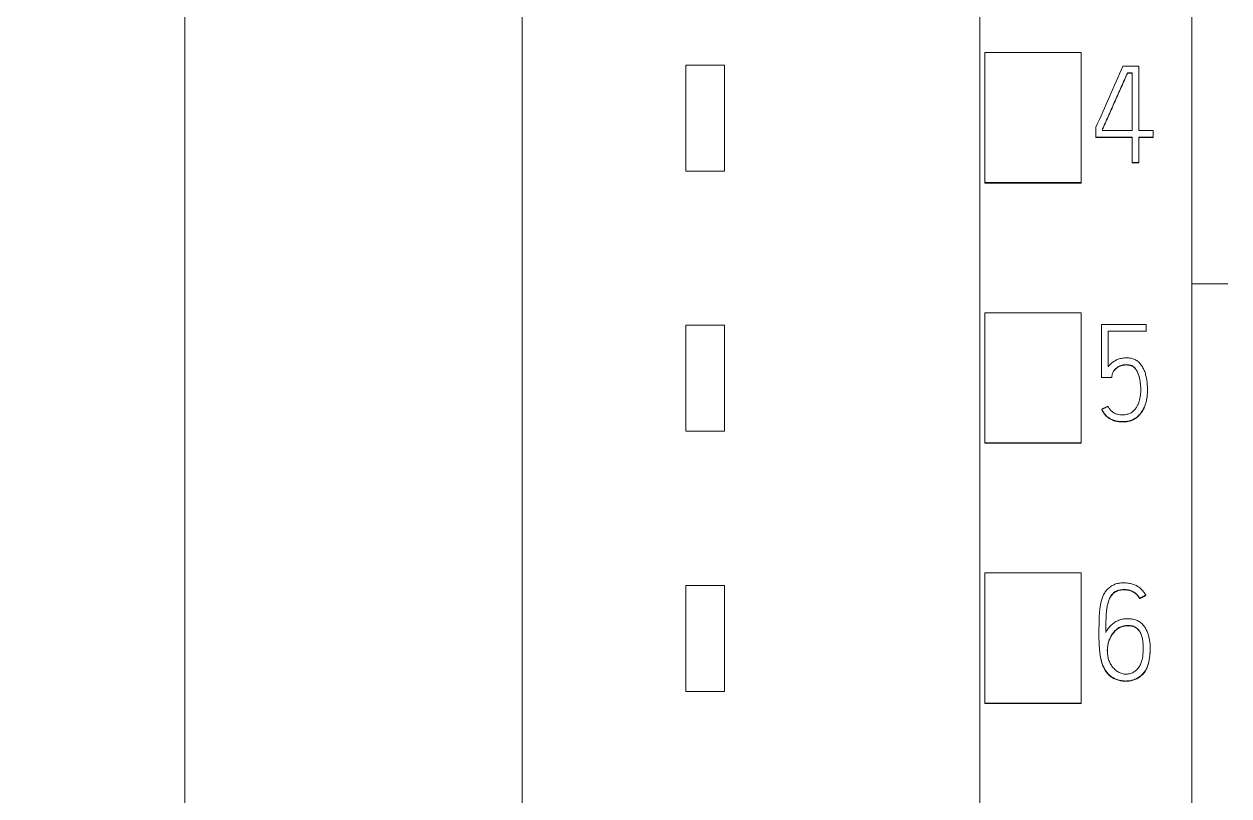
# Model space of a CAD drawing. Header units: millimetres. Extents: x 42151 to 59780, y 37376 to 44547.
# Drawn here: x 48041.19 to 48066.19, y 43211.28 to 43227.3 of the extents above; entities that cross this region are included whole.
import ezdxf

# ---------------------------------------------------------------- set-up
doc = ezdxf.new("R2010")
doc.units = ezdxf.units.MM
doc.set_wipeout_variables(frame=1)
doc.layers.add('000-PI-Oprema', color=30, linetype='Continuous', lineweight=5)
doc.layers.add('SI-ORMAR-Oprema', color=30, linetype='Continuous', lineweight=5)

# ---------------------------------------------------------------- blocks, each defined once
blk = doc.blocks.new('6ES7522-1BL01-0AB0')
at = {"layer": 'SI-ORMAR-Oprema', "linetype": 'Continuous'}
for p, q in [((-29.725, -3.719), (-29.725, -41.071)), ((-18.125, -7.528), (-18.125, -41.098)), ((-26.525, -7.846), (-26.525, -37.796)), ((-22.175, -37.796), (-22.175, -7.846)), ((-25.6, -23.159), (-25.6, -22.184)), ((-25.6, -22.184), (-24.9, -22.184)), ((-24.9, -22.184), (-24.9, -23.159)), ((-23.8, -22.184), (-23.1, -22.184)), ((-23.8, -23.159), (-23.8, -22.184)), ((-23.1, -22.184), (-23.1, -23.159)), ((-24.9, -23.159), (-25.6, -23.159)), ((-23.1, -23.159), (-23.8, -23.159)), ((-25.6, -23.684), (-24.9, -23.684)), ((-25.6, -24.659), (-25.6, -23.684)), ((-24.9, -23.684), (-24.9, -24.659)), ((-23.8, -23.684), (-23.1, -23.684)), ((-23.8, -24.659), (-23.8, -23.684)), ((-23.1, -23.684), (-23.1, -24.659)), ((-24.9, -24.659), (-25.6, -24.659)), ((-23.1, -24.659), (-23.8, -24.659)), ((-25.6, -26.159), (-25.6, -25.184)), ((-25.6, -25.184), (-24.9, -25.184)), ((-24.9, -25.184), (-24.9, -26.159)), ((-23.8, -26.159), (-23.8, -25.184)), ((-23.8, -25.184), (-23.1, -25.184)), ((-23.1, -25.184), (-23.1, -26.159)), ((-24.9, -26.159), (-25.6, -26.159)), ((-23.1, -26.159), (-23.8, -26.159)), ((-25.6, -27.659), (-25.6, -26.684)), ((-25.6, -26.684), (-24.9, -26.684)), ((-24.9, -26.684), (-24.9, -27.659)), ((-23.8, -27.659), (-23.8, -26.684)), ((-23.8, -26.684), (-23.1, -26.684)), ((-23.1, -26.684), (-23.1, -27.659)), ((-24.9, -27.659), (-25.6, -27.659)), ((-23.1, -27.659), (-23.8, -27.659)), ((-25.6, -29.159), (-25.6, -28.184)), ((-25.6, -28.184), (-24.9, -28.184)), ((-24.9, -28.184), (-24.9, -29.159)), ((-23.8, -28.184), (-23.1, -28.184)), ((-23.8, -29.159), (-23.8, -28.184)), ((-23.1, -28.184), (-23.1, -29.159)), ((-24.9, -29.159), (-25.6, -29.159)), ((-23.1, -29.159), (-23.8, -29.159)), ((-25.6, -29.684), (-24.9, -29.684)), ((-25.6, -30.659), (-25.6, -29.684)), ((-24.9, -29.684), (-24.9, -30.659)), ((-23.8, -29.684), (-23.1, -29.684)), ((-23.8, -30.659), (-23.8, -29.684)), ((-23.1, -29.684), (-23.1, -30.659)), ((-24.9, -30.659), (-25.6, -30.659)), ((-23.1, -30.659), (-23.8, -30.659)), ((-25.6, -32.159), (-25.6, -31.184)), ((-25.6, -31.184), (-24.9, -31.184)), ((-24.9, -31.184), (-24.9, -32.159)), ((-23.8, -32.159), (-23.8, -31.184)), ((-23.8, -31.184), (-23.1, -31.184)), ((-23.1, -31.184), (-23.1, -32.159)), ((-24.9, -32.159), (-25.6, -32.159)), ((-23.1, -32.159), (-23.8, -32.159)), ((-25.6, -33.659), (-25.6, -32.684)), ((-25.6, -32.684), (-24.9, -32.684)), ((-24.9, -32.684), (-24.9, -33.659)), ((-23.8, -33.659), (-23.8, -32.684)), ((-23.8, -32.684), (-23.1, -32.684)), ((-23.1, -32.684), (-23.1, -33.659)), ((-24.9, -33.659), (-25.6, -33.659)), ((-23.1, -33.659), (-23.8, -33.659)), ((-25.6, -35.159), (-25.6, -34.184)), ((-25.6, -34.184), (-24.9, -34.184)), ((-24.9, -34.184), (-24.9, -35.159)), ((-23.8, -35.159), (-23.8, -34.184)), ((-23.8, -34.184), (-23.1, -34.184)), ((-23.1, -34.184), (-23.1, -35.159)), ((-24.9, -35.159), (-25.6, -35.159)), ((-23.1, -35.159), (-23.8, -35.159)), ((-25.6, -36.659), (-25.6, -35.684)), ((-25.6, -35.684), (-24.9, -35.684)), ((-24.9, -35.684), (-24.9, -36.659)), ((-23.8, -36.659), (-23.8, -35.684)), ((-23.8, -35.684), (-23.1, -35.684)), ((-23.1, -35.684), (-23.1, -36.659)), ((-24.9, -36.659), (-25.6, -36.659)), ((-23.1, -36.659), (-23.8, -36.659)), ((-26.525, -37.796), (-22.175, -37.796))]:
    blk.add_line(p, q, dxfattribs=at)
for points, knots in [([(-23.825, -27.311), (-23.823, -27.311), (-23.821, -27.311), (-23.819, -27.311), (-23.855, -27.311), (-23.877, -27.311), (-23.969, -27.311), (-24.043, -27.311), (-24.107, -27.311), (-24.195, -27.311), (-24.265, -27.311), (-24.372, -27.311), (-24.399, -27.311), (-24.399, -27.311), (-24.376, -27.311), (-24.276, -27.311), (-24.189, -27.311), (-23.971, -27.311), (-23.892, -27.311), (-23.769, -27.311), (-23.738, -27.311), (-23.738, -27.311), (-23.78, -27.311), (-23.914, -27.311), (-23.97, -27.311), (-24.132, -27.311), (-24.212, -27.311), (-24.273, -27.311), (-24.261, -27.311), (-24.232, -27.311), (-24.12, -27.311), (-24.02, -27.311), (-23.87, -27.311), (-23.85, -27.311), (-23.825, -27.311)], [0, 0, 0, 0, 0.010991, 0.010991, 0.010991, 0.018587, 0.018587, 0.105127, 0.105127, 0.105127, 0.18587, 0.18587, 0.273503, 0.273503, 0.346938, 0.346938, 0.435628, 0.435628, 0.506463, 0.506463, 0.57745, 0.57745, 0.665184, 0.665184, 0.717801, 0.717801, 0.802348, 0.802348, 0.802348, 0.876554, 0.876554, 0.987962, 0.987962, 1, 1, 1, 1]), ([(-24.218, -27.311), (-24.178, -27.311), (-24.126, -27.311), (-23.999, -27.311), (-23.948, -27.311), (-23.909, -27.311), (-23.873, -27.311), (-23.855, -27.311), (-23.855, -27.311), (-23.874, -27.311), (-23.913, -27.311), (-23.951, -27.311), (-24.002, -27.311), (-24.129, -27.311), (-24.18, -27.311), (-24.257, -27.311), (-24.276, -27.311), (-24.276, -27.311), (-24.257, -27.311), (-24.218, -27.311)], [0, 0, 0, 0, 0.125796, 0.125796, 0.249003, 0.249003, 0.249003, 0.378129, 0.378129, 0.509197, 0.509197, 0.509197, 0.63137, 0.63137, 0.755597, 0.755597, 0.879854, 0.879854, 1, 1, 1, 1]), ([(-23.534, -27.311), (-23.534, -27.311), (-23.534, -27.311), (-23.534, -27.311), (-23.351, -27.311), (-23.168, -27.311), (-22.985, -27.311), (-22.985, -27.311), (-22.985, -27.311), (-22.985, -27.311), (-23.13, -27.311), (-23.274, -27.311), (-23.419, -27.311), (-23.419, -27.311), (-23.419, -27.311), (-23.419, -27.311), (-23.288, -27.311), (-23.157, -27.311), (-23.027, -27.311), (-23.027, -27.311), (-23.027, -27.311), (-23.027, -27.311), (-23.157, -27.311), (-23.288, -27.311), (-23.419, -27.311), (-23.419, -27.311), (-23.419, -27.311), (-23.419, -27.311), (-23.281, -27.311), (-23.144, -27.311), (-23.006, -27.311), (-23.006, -27.311), (-23.006, -27.311), (-23.006, -27.311), (-23.182, -27.311), (-23.358, -27.311), (-23.534, -27.311)], [0, 0, 0, 0, 0.21251, 0.21251, 0.21251, 0.329171, 0.329171, 0.329171, 0.349421, 0.349421, 0.349421, 0.441501, 0.441501, 0.441501, 0.5189, 0.5189, 0.5189, 0.602149, 0.602149, 0.602149, 0.622398, 0.622398, 0.622398, 0.705647, 0.705647, 0.705647, 0.780009, 0.780009, 0.780009, 0.867589, 0.867589, 0.867589, 0.887839, 0.887839, 0.887839, 1, 1, 1, 1]), ([(-22.797, -27.311), (-22.802, -27.311), (-22.807, -27.311), (-22.812, -27.311), (-22.718, -27.311), (-22.634, -27.311), (-22.459, -27.311), (-22.379, -27.311), (-22.257, -27.311), (-22.226, -27.311), (-22.226, -27.311), (-22.252, -27.311), (-22.326, -27.311), (-22.352, -27.311), (-22.38, -27.311), (-22.409, -27.311), (-22.45, -27.311), (-22.579, -27.311), (-22.629, -27.311), (-22.685, -27.311), (-22.699, -27.311), (-22.699, -27.311), (-22.68, -27.311), (-22.607, -27.311), (-22.562, -27.311), (-22.441, -27.311), (-22.37, -27.311), (-22.296, -27.311), (-22.288, -27.311), (-22.28, -27.311), (-22.272, -27.311), (-22.363, -27.311), (-22.442, -27.311), (-22.56, -27.311), (-22.607, -27.311), (-22.702, -27.311), (-22.74, -27.311), (-22.804, -27.311), (-22.821, -27.311), (-22.821, -27.311), (-22.796, -27.311), (-22.745, -27.311), (-22.725, -27.311), (-22.703, -27.311), (-22.653, -27.311), (-22.611, -27.311), (-22.471, -27.311), (-22.418, -27.311), (-22.393, -27.311), (-22.363, -27.311), (-22.348, -27.311), (-22.348, -27.311), (-22.366, -27.311), (-22.439, -27.311), (-22.489, -27.311), (-22.624, -27.311), (-22.706, -27.311), (-22.797, -27.311)], [0, 0, 0, 0, 0.016409, 0.016409, 0.016409, 0.058225, 0.058225, 0.111721, 0.111721, 0.167922, 0.167922, 0.218101, 0.218101, 0.238646, 0.238646, 0.238646, 0.267196, 0.267196, 0.3048, 0.3048, 0.342404, 0.342404, 0.386356, 0.386356, 0.429009, 0.429009, 0.484244, 0.484244, 0.484244, 0.508937, 0.508937, 0.508937, 0.565074, 0.565074, 0.607508, 0.607508, 0.654788, 0.654788, 0.718615, 0.718615, 0.789618, 0.789618, 0.789618, 0.810403, 0.810403, 0.831095, 0.831095, 0.860135, 0.860135, 0.860135, 0.891325, 0.891325, 0.924863, 0.924863, 0.960516, 0.960516, 1, 1, 1, 1]), ([(-21.974, -27.311), (-21.932, -27.311), (-21.89, -27.311), (-21.847, -27.311), (-21.703, -27.311), (-21.558, -27.311), (-21.413, -27.311), (-21.413, -27.311), (-21.413, -27.311), (-21.413, -27.311), (-21.63, -27.311), (-21.846, -27.311), (-22.063, -27.311), (-22.063, -27.311), (-22.063, -27.311), (-22.063, -27.311), (-21.886, -27.311), (-21.709, -27.311), (-21.532, -27.311), (-21.679, -27.311), (-21.827, -27.311), (-21.974, -27.311)], [0, 0, 0, 0, 0.036215, 0.036215, 0.036215, 0.322246, 0.322246, 0.322246, 0.349407, 0.349407, 0.349407, 0.534482, 0.534482, 0.534482, 0.561643, 0.561643, 0.561643, 0.712917, 0.712917, 0.712917, 1, 1, 1, 1]), ([(-21.169, -27.311), (-21.183, -27.311), (-21.197, -27.311), (-21.212, -27.311), (-21.125, -27.311), (-21.037, -27.311), (-20.851, -27.311), (-20.768, -27.311), (-20.703, -27.311), (-20.625, -27.311), (-20.586, -27.311), (-20.586, -27.311), (-20.617, -27.311), (-20.736, -27.311), (-20.813, -27.311), (-20.96, -27.311), (-21.012, -27.311), (-21.068, -27.311), (-21.064, -27.311), (-21.06, -27.311), (-21.056, -27.311), (-20.914, -27.311), (-20.771, -27.311), (-20.629, -27.311), (-20.629, -27.311), (-20.629, -27.311), (-20.629, -27.311), (-20.809, -27.311), (-20.989, -27.311), (-21.169, -27.311), (-21.174, -27.311), (-21.179, -27.311), (-21.184, -27.311), (-21.09, -27.311), (-21.005, -27.311), (-20.855, -27.311), (-20.798, -27.311), (-20.722, -27.311), (-20.703, -27.311), (-20.703, -27.311), (-20.725, -27.311), (-20.768, -27.311), (-20.815, -27.311), (-20.876, -27.311), (-21.021, -27.311), (-21.093, -27.311), (-21.169, -27.311)], [0, 0, 0, 0, 0.020196, 0.020196, 0.020196, 0.073566, 0.073566, 0.134214, 0.134214, 0.134214, 0.195453, 0.195453, 0.251514, 0.251514, 0.303335, 0.303335, 0.329668, 0.329668, 0.329668, 0.389918, 0.389918, 0.389918, 0.477765, 0.477765, 0.477765, 0.497395, 0.497395, 0.497395, 0.608635, 0.608635, 0.608635, 0.713812, 0.713812, 0.713812, 0.768046, 0.768046, 0.819122, 0.819122, 0.864375, 0.864375, 0.916877, 0.916877, 0.916877, 0.960794, 0.960794, 1, 1, 1, 1]), ([(-20.323, -27.311), (-20.324, -27.311), (-20.326, -27.311), (-20.328, -27.311), (-20.295, -27.311), (-20.274, -27.311), (-20.179, -27.311), (-20.105, -27.311), (-19.952, -27.311), (-19.883, -27.311), (-19.776, -27.311), (-19.749, -27.311), (-19.749, -27.311), (-19.79, -27.311), (-19.928, -27.311), (-19.997, -27.311), (-20.176, -27.311), (-20.255, -27.311), (-20.379, -27.311), (-20.409, -27.311), (-20.409, -27.311), (-20.367, -27.311), (-20.233, -27.311), (-20.177, -27.311), (-20.016, -27.311), (-19.936, -27.311), (-19.874, -27.311), (-19.887, -27.311), (-19.916, -27.311), (-20.028, -27.311), (-20.128, -27.311), (-20.279, -27.311), (-20.299, -27.311), (-20.323, -27.311)], [0, 0, 0, 0, 0.010188, 0.010188, 0.010188, 0.017208, 0.017208, 0.074632, 0.074632, 0.154044, 0.154044, 0.239952, 0.239952, 0.340578, 0.340578, 0.405729, 0.405729, 0.481946, 0.481946, 0.558492, 0.558492, 0.652891, 0.652891, 0.709724, 0.709724, 0.800802, 0.800802, 0.800802, 0.87479, 0.87479, 0.986381, 0.986381, 1, 1, 1, 1]), ([(-20.234, -27.311), (-20.196, -27.311), (-20.145, -27.311), (-20.019, -27.311), (-19.968, -27.311), (-19.891, -27.311), (-19.871, -27.311), (-19.871, -27.311), (-19.891, -27.311), (-19.969, -27.311), (-20.022, -27.311), (-20.149, -27.311), (-20.2, -27.311), (-20.274, -27.311), (-20.292, -27.311), (-20.292, -27.311), (-20.273, -27.311), (-20.234, -27.311)], [0, 0, 0, 0, 0.129265, 0.129265, 0.259625, 0.259625, 0.387846, 0.387846, 0.510472, 0.510472, 0.636446, 0.636446, 0.760864, 0.760864, 0.878421, 0.878421, 1, 1, 1, 1]), ([(-18.974, -27.311), (-19.032, -27.311), (-19.118, -27.311), (-19.463, -27.311), (-19.578, -27.311), (-19.578, -27.311), (-19.55, -27.311), (-19.437, -27.311), (-19.35, -27.311), (-19.105, -27.311), (-19.012, -27.311), (-18.911, -27.311), (-18.89, -27.311), (-18.89, -27.311), (-18.918, -27.311), (-18.974, -27.311)], [0, 0, 0, 0, 0.124815, 0.124815, 0.371879, 0.371879, 0.499452, 0.499452, 0.627025, 0.627025, 0.768837, 0.768837, 0.877113, 0.877113, 1, 1, 1, 1]), ([(-19.421, -27.311), (-19.384, -27.311), (-19.322, -27.311), (-19.153, -27.311), (-19.094, -27.311), (-19.024, -27.311), (-19.007, -27.311), (-19.007, -27.311), (-19.02, -27.311), (-19.084, -27.311), (-19.146, -27.311), (-19.315, -27.311), (-19.374, -27.311), (-19.444, -27.311), (-19.461, -27.311), (-19.461, -27.311), (-19.448, -27.311), (-19.421, -27.311)], [0, 0, 0, 0, 0.148649, 0.148649, 0.283946, 0.283946, 0.397779, 0.397779, 0.501147, 0.501147, 0.64939, 0.64939, 0.785131, 0.785131, 0.900096, 0.900096, 1, 1, 1, 1]), ([(-18.759, -27.311), (-18.759, -27.311), (-18.759, -27.311), (-18.759, -27.311), (-18.648, -27.311), (-18.537, -27.311), (-18.425, -27.311), (-18.425, -27.311), (-18.425, -27.311), (-18.426, -27.311), (-18.537, -27.311), (-18.648, -27.311), (-18.759, -27.311)], [0, 0, 0, 0, 0.104454, 0.104454, 0.104454, 0.5, 0.5, 0.5, 0.604454, 0.604454, 0.604454, 1, 1, 1, 1]), ([(-17.692, -27.311), (-17.749, -27.311), (-17.835, -27.311), (-18.181, -27.311), (-18.296, -27.311), (-18.296, -27.311), (-18.267, -27.311), (-18.154, -27.311), (-18.068, -27.311), (-17.823, -27.311), (-17.729, -27.311), (-17.629, -27.311), (-17.607, -27.311), (-17.607, -27.311), (-17.636, -27.311), (-17.692, -27.311)], [0, 0, 0, 0, 0.124815, 0.124815, 0.371879, 0.371879, 0.499452, 0.499452, 0.627025, 0.627025, 0.768837, 0.768837, 0.877113, 0.877113, 1, 1, 1, 1]), ([(-18.139, -27.311), (-18.102, -27.311), (-18.04, -27.311), (-17.871, -27.311), (-17.811, -27.311), (-17.741, -27.311), (-17.725, -27.311), (-17.725, -27.311), (-17.738, -27.311), (-17.802, -27.311), (-17.864, -27.311), (-18.032, -27.311), (-18.091, -27.311), (-18.162, -27.311), (-18.178, -27.311), (-18.178, -27.311), (-18.165, -27.311), (-18.139, -27.311)], [0, 0, 0, 0, 0.148649, 0.148649, 0.283946, 0.283946, 0.397779, 0.397779, 0.501147, 0.501147, 0.64939, 0.64939, 0.785131, 0.785131, 0.900096, 0.900096, 1, 1, 1, 1])]:
    blk.add_open_spline(points, degree=3, knots=knots, dxfattribs=at)
blk.add_wipeout([(-17.4, 69.029), (17.4, 69.029), (17.4, -77.971), (-17.4, -77.971)]).dxf.layer = 'SI-ORMAR-Oprema'
for p, q in [((-17.4, 56.709), (-17.4, -56.709)), ((17.4, 56.709), (17.4, -56.709)), ((13, -54.387), (13, 54.429)), ((-3.5, -51.671), (-3.5, 26.171)), ((3.5, 26.171), (3.5, -51.671)), ((13.1, -25.21), (13.1, -22.509)), ((13.1, -22.509), (15.1, -22.509)), ((15.1, -25.21), (15.1, -22.509)), ((6.9, -24.971), (6.9, -22.771)), ((6.9, -22.771), (7.7, -22.771)), ((7.7, -22.771), (7.7, -24.971)), ((15.968, -22.797), (16.298, -22.797)), ((16.06, -22.935), (16.06, -22.941)), ((16.157, -22.935), (16.06, -22.935)), ((16.06, -22.941), (16.157, -22.941)), ((16.157, -24.127), (16.157, -22.935)), ((16.298, -22.797), (16.298, -24.127)), ((15.408, -24.266), (15.408, -24.061)), ((15.546, -24.091), (15.546, -24.127)), ((15.546, -24.127), (16.157, -24.127)), ((16.298, -24.127), (16.592, -24.127)), ((16.592, -24.127), (16.592, -24.266)), ((15.408, -24.266), (15.408, -24.272)), ((16.157, -24.266), (15.408, -24.266)), ((15.408, -24.272), (16.157, -24.272)), ((16.157, -24.796), (16.157, -24.266)), ((16.298, -24.266), (16.298, -24.796)), ((16.592, -24.266), (16.298, -24.266)), ((16.298, -24.272), (16.592, -24.272)), ((16.592, -24.266), (16.592, -24.272)), ((7.7, -24.971), (6.9, -24.971)), ((16.298, -24.796), (16.157, -24.796)), ((16.157, -24.796), (16.157, -24.802)), ((16.157, -24.802), (16.298, -24.802)), ((16.298, -24.796), (16.298, -24.802)), ((13.1, -25.21), (15.1, -25.21)), ((13.1, -25.222), (13.1, -25.21)), ((13.1, -25.222), (15.1, -25.222)), ((15.1, -25.222), (15.1, -25.21)), ((13.1, -30.612), (13.1, -27.911)), ((13.1, -27.911), (15.1, -27.911)), ((15.1, -30.612), (15.1, -27.911)), ((6.9, -30.371), (6.9, -28.171)), ((6.9, -28.171), (7.7, -28.171)), ((7.7, -28.171), (7.7, -30.371)), ((15.524, -28.159), (15.524, -29.257)), ((16.448, -28.159), (15.524, -28.159)), ((16.448, -28.297), (16.448, -28.159)), ((15.663, -29.035), (15.663, -28.297)), ((15.663, -28.297), (16.448, -28.297)), ((16.448, -28.297), (16.448, -28.304)), ((15.524, -29.257), (15.524, -29.263)), ((15.524, -29.257), (15.735, -29.257)), ((16.476, -29.522), (16.476, -29.516)), ((15.53, -29.914), (15.53, -29.921)), ((7.7, -30.371), (6.9, -30.371)), ((13.1, -30.612), (15.1, -30.612)), ((13.1, -30.622), (13.1, -30.612)), ((13.1, -30.622), (15.1, -30.622)), ((15.1, -30.622), (15.1, -30.612)), ((13.1, -36.014), (13.1, -33.312)), ((13.1, -33.312), (15.1, -33.312)), ((15.1, -36.014), (15.1, -33.312)), ((6.9, -35.771), (6.9, -33.571)), ((6.9, -33.571), (7.7, -33.571)), ((7.7, -33.571), (7.7, -35.771)), ((16.313, -33.841), (16.313, -33.847)), ((16.441, -33.774), (16.441, -33.781)), ((15.47, -34.581), (15.47, -34.587)), ((16.533, -34.881), (16.533, -34.875)), ((7.7, -35.771), (6.9, -35.771)), ((13.1, -36.022), (13.1, -36.014)), ((13.1, -36.014), (15.1, -36.014)), ((13.1, -36.022), (15.1, -36.022)), ((15.1, -36.022), (15.1, -36.014))]:
    blk.add_line(p, q, dxfattribs=at)
blk.add_ellipse((25.798, -63.688), major_axis=(446.41, 1009.074), ratio=0.023151, start_param=1.540505, end_param=1.541759, dxfattribs=at)
for points, knots in [([(16.06, -22.935), (16.049, -22.959), (16.039, -22.984), (16.017, -23.032), (16.007, -23.056), (15.975, -23.128), (15.954, -23.176), (15.911, -23.273), (15.89, -23.321), (15.847, -23.418), (15.826, -23.466), (15.783, -23.562), (15.762, -23.61), (15.719, -23.706), (15.697, -23.755), (15.655, -23.851), (15.633, -23.899), (15.601, -23.971), (15.59, -23.995), (15.574, -24.031), (15.568, -24.043), (15.558, -24.067), (15.552, -24.079), (15.546, -24.091)], [0, 0, 0, 0, 0.0625, 0.0625, 0.125, 0.125, 0.25, 0.25, 0.375, 0.375, 0.5, 0.5, 0.625, 0.625, 0.75, 0.75, 0.875, 0.875, 0.9375, 0.9375, 0.96875, 0.96875, 1, 1, 1, 1]), ([(15.546, -24.098), (15.552, -24.086), (15.558, -24.074), (15.568, -24.05), (15.574, -24.038), (15.59, -24.001), (15.601, -23.977), (15.633, -23.905), (15.655, -23.857), (15.697, -23.761), (15.719, -23.713), (15.762, -23.616), (15.783, -23.568), (15.826, -23.472), (15.847, -23.424), (15.89, -23.327), (15.911, -23.279), (15.954, -23.183), (15.975, -23.134), (16.007, -23.062), (16.017, -23.038), (16.039, -22.99), (16.049, -22.966), (16.06, -22.941)], [0, 0, 0, 0, 0.03125, 0.03125, 0.0625, 0.0625, 0.125, 0.125, 0.25, 0.25, 0.375, 0.375, 0.5, 0.5, 0.625, 0.625, 0.75, 0.75, 0.875, 0.875, 0.9375, 0.9375, 1, 1, 1, 1]), ([(-17.274, -27.311), (-17.15, -27.311), (-17.026, -27.311), (-16.902, -27.311), (-16.861, -27.311), (-16.82, -27.311), (-16.779, -27.311), (-16.737, -27.311), (-16.696, -27.311), (-16.654, -27.311), (-16.773, -27.311), (-16.893, -27.311), (-17.013, -27.311), (-17.061, -27.311), (-17.11, -27.311), (-17.159, -27.311), (-17.277, -27.311), (-17.396, -27.311), (-17.514, -27.311), (-17.475, -27.311), (-17.436, -27.311), (-17.397, -27.311), (-17.356, -27.311), (-17.315, -27.311), (-17.274, -27.311)], [0, 0, 0, 0, 0.102754, 0.102754, 0.102754, 0.205071, 0.205071, 0.205071, 0.239517, 0.239517, 0.239517, 0.532428, 0.532428, 0.532428, 0.572713, 0.572713, 0.572713, 0.865353, 0.865353, 0.865353, 0.897683, 0.897683, 0.897683, 1, 1, 1, 1]), ([(-17.026, -27.311), (-16.996, -27.311), (-16.966, -27.311), (-16.936, -27.311), (-17.037, -27.311), (-17.139, -27.311), (-17.24, -27.311), (-17.209, -27.311), (-17.179, -27.311), (-17.124, -27.311), (-17.104, -27.311), (-17.087, -27.311), (-17.068, -27.311), (-17.048, -27.311), (-17.026, -27.311)], [0, 0, 0, 0, 0.214674, 0.214674, 0.214674, 0.449143, 0.449143, 0.449143, 0.663766, 0.663766, 0.840009, 0.840009, 0.840009, 1, 1, 1, 1]), ([(15.53, -29.914), (15.542, -29.941), (15.556, -29.966), (15.58, -30.002), (15.588, -30.014), (15.607, -30.036), (15.618, -30.047), (15.639, -30.067), (15.65, -30.076), (15.673, -30.093), (15.685, -30.101), (15.71, -30.116), (15.723, -30.123), (15.75, -30.135), (15.763, -30.14), (15.791, -30.15), (15.805, -30.154), (15.833, -30.161), (15.848, -30.163), (15.877, -30.167), (15.891, -30.169), (15.913, -30.17), (15.92, -30.17), (15.935, -30.171), (15.942, -30.171), (15.964, -30.172), (15.979, -30.172), (16.008, -30.172), (16.023, -30.171), (16.052, -30.167), (16.066, -30.165), (16.095, -30.159), (16.11, -30.155), (16.151, -30.141), (16.178, -30.129), (16.217, -30.107), (16.229, -30.1), (16.253, -30.082), (16.264, -30.073), (16.286, -30.054), (16.297, -30.044), (16.317, -30.022), (16.327, -30.011), (16.353, -29.976), (16.369, -29.951), (16.39, -29.913), (16.397, -29.9), (16.409, -29.873), (16.415, -29.86), (16.431, -29.819), (16.44, -29.791), (16.455, -29.734), (16.461, -29.706), (16.467, -29.663), (16.469, -29.648), (16.472, -29.619), (16.473, -29.604), (16.476, -29.56), (16.476, -29.531), (16.475, -29.473), (16.473, -29.414), (16.468, -29.356), (16.46, -29.299), (16.455, -29.27), (16.446, -29.227), (16.442, -29.212), (16.435, -29.184), (16.43, -29.17), (16.417, -29.128), (16.406, -29.101), (16.386, -29.061), (16.379, -29.048), (16.365, -29.022), (16.357, -29.01), (16.331, -28.975), (16.312, -28.953), (16.267, -28.913), (16.243, -28.897), (16.203, -28.877), (16.189, -28.872), (16.161, -28.863), (16.147, -28.859), (16.118, -28.854), (16.103, -28.852), (16.074, -28.85), (16.059, -28.849), (16.029, -28.85), (16.015, -28.85), (15.986, -28.853), (15.971, -28.854), (15.942, -28.859), (15.928, -28.862), (15.899, -28.869), (15.885, -28.873), (15.857, -28.883), (15.843, -28.888), (15.817, -28.901), (15.804, -28.908), (15.779, -28.923), (15.766, -28.931), (15.743, -28.949), (15.732, -28.959), (15.71, -28.979), (15.7, -28.989), (15.681, -29.011), (15.671, -29.023), (15.663, -29.035)], [0, 0, 0, 0, 0.03125, 0.03125, 0.046875, 0.046875, 0.0625, 0.0625, 0.078125, 0.078125, 0.09375, 0.09375, 0.109375, 0.109375, 0.125, 0.125, 0.140625, 0.140625, 0.15625, 0.15625, 0.171875, 0.171875, 0.179687, 0.179687, 0.1875, 0.1875, 0.203125, 0.203125, 0.21875, 0.21875, 0.234375, 0.234375, 0.25, 0.25, 0.28125, 0.28125, 0.296875, 0.296875, 0.3125, 0.3125, 0.328125, 0.328125, 0.34375, 0.34375, 0.375, 0.375, 0.390625, 0.390625, 0.40625, 0.40625, 0.4375, 0.4375, 0.46875, 0.46875, 0.484375, 0.484375, 0.5, 0.5, 0.53125, 0.53125, 0.5625, 0.59375, 0.59375, 0.625, 0.625, 0.640625, 0.640625, 0.65625, 0.65625, 0.6875, 0.6875, 0.703125, 0.703125, 0.71875, 0.71875, 0.75, 0.75, 0.78125, 0.78125, 0.796875, 0.796875, 0.8125, 0.8125, 0.828125, 0.828125, 0.84375, 0.84375, 0.859375, 0.859375, 0.875, 0.875, 0.890625, 0.890625, 0.90625, 0.90625, 0.921875, 0.921875, 0.9375, 0.9375, 0.953125, 0.953125, 0.96875, 0.96875, 0.984375, 0.984375, 1, 1, 1, 1]), ([(15.735, -29.257), (15.736, -29.234), (15.739, -29.211), (15.748, -29.177), (15.752, -29.166), (15.761, -29.145), (15.766, -29.135), (15.779, -29.115), (15.786, -29.106), (15.797, -29.093), (15.801, -29.088), (15.809, -29.08), (15.813, -29.076), (15.834, -29.056), (15.853, -29.043), (15.884, -29.026), (15.894, -29.021), (15.915, -29.012), (15.926, -29.008), (15.959, -28.998), (15.983, -28.994), (16.017, -28.991), (16.029, -28.991), (16.052, -28.991), (16.063, -28.991), (16.098, -28.995), (16.121, -28.999), (16.148, -29.01), (16.154, -29.012), (16.164, -29.017), (16.169, -29.02), (16.184, -29.029), (16.193, -29.036), (16.206, -29.048), (16.21, -29.052), (16.218, -29.06), (16.229, -29.074), (16.239, -29.088), (16.251, -29.107), (16.257, -29.117), (16.267, -29.138), (16.272, -29.149), (16.285, -29.181), (16.293, -29.202), (16.306, -29.246), (16.312, -29.269), (16.318, -29.302), (16.32, -29.314), (16.324, -29.337), (16.329, -29.371), (16.332, -29.405), (16.335, -29.45), (16.336, -29.473), (16.337, -29.541), (16.335, -29.587), (16.328, -29.644), (16.326, -29.655), (16.322, -29.678), (16.32, -29.689), (16.313, -29.723), (16.307, -29.746), (16.292, -29.789), (16.283, -29.811), (16.262, -29.852), (16.25, -29.872), (16.224, -29.91), (16.209, -29.927), (16.184, -29.952), (16.175, -29.959), (16.157, -29.974), (16.148, -29.981), (16.128, -29.993), (16.118, -29.998), (16.097, -30.008), (16.086, -30.012), (16.053, -30.022), (16.03, -30.026), (15.995, -30.03), (15.983, -30.031), (15.96, -30.031), (15.949, -30.031), (15.914, -30.03), (15.891, -30.028), (15.857, -30.021), (15.846, -30.018), (15.824, -30.011), (15.813, -30.007), (15.792, -29.997), (15.781, -29.992), (15.761, -29.98), (15.752, -29.973), (15.724, -29.951), (15.707, -29.935), (15.686, -29.907), (15.68, -29.897), (15.668, -29.877), (15.662, -29.867), (15.657, -29.856)], [0, 0, 0, 0, 0.03125, 0.03125, 0.046875, 0.046875, 0.0625, 0.0625, 0.078125, 0.078125, 0.085937, 0.085937, 0.09375, 0.09375, 0.125, 0.125, 0.140625, 0.140625, 0.15625, 0.15625, 0.1875, 0.1875, 0.203125, 0.203125, 0.21875, 0.21875, 0.25, 0.25, 0.257812, 0.257812, 0.265625, 0.265625, 0.28125, 0.28125, 0.289062, 0.289062, 0.296875, 0.3125, 0.3125, 0.328125, 0.328125, 0.34375, 0.34375, 0.375, 0.375, 0.40625, 0.40625, 0.421875, 0.421875, 0.4375, 0.46875, 0.46875, 0.5, 0.5, 0.5625, 0.5625, 0.578125, 0.578125, 0.59375, 0.59375, 0.625, 0.625, 0.65625, 0.65625, 0.6875, 0.6875, 0.71875, 0.71875, 0.734375, 0.734375, 0.75, 0.75, 0.765625, 0.765625, 0.78125, 0.78125, 0.8125, 0.8125, 0.828125, 0.828125, 0.84375, 0.84375, 0.875, 0.875, 0.890625, 0.890625, 0.90625, 0.90625, 0.921875, 0.921875, 0.9375, 0.9375, 0.96875, 0.96875, 0.984375, 0.984375, 1, 1, 1, 1]), ([(16.336, -29.521), (16.336, -29.516), (16.336, -29.511), (16.336, -29.483), (16.335, -29.46), (16.332, -29.415), (16.33, -29.392), (16.322, -29.324), (16.314, -29.279), (16.294, -29.213), (16.287, -29.191), (16.269, -29.148), (16.259, -29.127), (16.241, -29.098), (16.235, -29.088), (16.22, -29.069), (16.213, -29.061), (16.196, -29.045), (16.187, -29.037), (16.172, -29.028), (16.167, -29.025), (16.156, -29.02), (16.151, -29.017), (16.135, -29.011), (16.124, -29.007), (16.101, -29.002), (16.089, -29), (16.066, -28.998), (16.055, -28.997), (16.031, -28.997), (16.02, -28.997), (15.996, -28.999), (15.985, -29), (15.962, -29.004), (15.928, -29.012), (15.896, -29.025), (15.865, -29.042), (15.855, -29.049), (15.836, -29.062), (15.827, -29.069), (15.81, -29.085), (15.802, -29.093), (15.79, -29.106), (15.787, -29.11), (15.784, -29.115)], [0, 0, 0, 0, 0.015803, 0.015803, 0.087472, 0.087472, 0.159141, 0.159141, 0.30248, 0.30248, 0.374149, 0.374149, 0.445818, 0.445818, 0.481653, 0.481653, 0.517487, 0.517487, 0.553322, 0.553322, 0.571239, 0.571239, 0.589156, 0.589156, 0.624991, 0.624991, 0.660826, 0.660826, 0.69666, 0.69666, 0.732495, 0.732495, 0.768329, 0.768329, 0.804164, 0.875833, 0.875833, 0.911668, 0.911668, 0.947502, 0.947502, 0.983337, 0.983337, 1, 1, 1, 1]), ([(16.476, -29.522), (16.476, -29.544), (16.475, -29.565), (16.473, -29.616), (16.471, -29.645), (16.465, -29.688), (16.462, -29.702), (16.457, -29.731), (16.453, -29.746), (16.443, -29.788), (16.434, -29.816), (16.413, -29.871), (16.401, -29.898), (16.374, -29.95), (16.358, -29.975), (16.332, -30.01), (16.323, -30.022), (16.303, -30.043), (16.293, -30.054), (16.26, -30.084), (16.237, -30.102), (16.199, -30.124), (16.186, -30.131), (16.159, -30.143), (16.145, -30.149), (16.104, -30.163), (16.075, -30.17), (16.031, -30.176), (16.017, -30.177), (15.987, -30.179), (15.972, -30.179), (15.943, -30.178), (15.929, -30.177), (15.899, -30.175), (15.885, -30.174), (15.855, -30.171), (15.841, -30.168), (15.812, -30.162), (15.798, -30.158), (15.77, -30.149), (15.756, -30.144), (15.729, -30.132), (15.716, -30.125), (15.69, -30.11), (15.678, -30.102), (15.654, -30.085), (15.642, -30.075), (15.62, -30.056), (15.61, -30.045), (15.591, -30.023), (15.582, -30.011), (15.556, -29.974), (15.542, -29.948), (15.53, -29.921)], [0, 0, 0, 0, 0.044434, 0.044434, 0.104157, 0.104157, 0.134018, 0.134018, 0.16388, 0.16388, 0.223602, 0.223602, 0.283325, 0.283325, 0.343048, 0.343048, 0.37291, 0.37291, 0.402771, 0.402771, 0.462494, 0.462494, 0.492355, 0.492355, 0.522217, 0.522217, 0.58194, 0.58194, 0.611801, 0.611801, 0.641663, 0.641663, 0.671524, 0.671524, 0.701386, 0.701386, 0.731247, 0.731247, 0.761108, 0.761108, 0.79097, 0.79097, 0.820831, 0.820831, 0.850693, 0.850693, 0.880554, 0.880554, 0.910416, 0.910416, 0.940277, 0.940277, 1, 1, 1, 1]), ([(16.441, -33.774), (16.427, -33.749), (16.411, -33.725), (16.384, -33.691), (16.375, -33.68), (16.355, -33.659), (16.345, -33.648), (16.312, -33.619), (16.289, -33.602), (16.252, -33.58), (16.239, -33.574), (16.212, -33.562), (16.199, -33.556), (16.158, -33.542), (16.13, -33.535), (16.087, -33.527), (16.073, -33.525), (16.044, -33.522), (16.03, -33.52), (15.987, -33.518), (15.958, -33.518), (15.915, -33.522), (15.9, -33.524), (15.872, -33.529), (15.858, -33.532), (15.815, -33.543), (15.789, -33.553), (15.75, -33.573), (15.737, -33.58), (15.713, -33.596), (15.701, -33.605), (15.667, -33.632), (15.646, -33.652), (15.618, -33.685), (15.609, -33.697), (15.592, -33.72), (15.585, -33.732), (15.563, -33.77), (15.551, -33.796), (15.53, -33.851), (15.522, -33.878), (15.508, -33.934), (15.503, -33.962), (15.494, -34.019), (15.49, -34.047), (15.481, -34.133), (15.477, -34.19), (15.473, -34.305), (15.472, -34.363), (15.469, -34.535), (15.468, -34.651), (15.474, -34.794), (15.476, -34.823), (15.479, -34.88), (15.482, -34.908), (15.491, -34.994), (15.5, -35.051), (15.517, -35.121), (15.52, -35.135), (15.528, -35.163), (15.533, -35.177), (15.547, -35.218), (15.557, -35.245), (15.575, -35.284), (15.582, -35.297), (15.596, -35.323), (15.603, -35.335), (15.627, -35.372), (15.645, -35.395), (15.675, -35.426), (15.686, -35.436), (15.708, -35.454), (15.72, -35.463), (15.756, -35.487), (15.782, -35.501), (15.822, -35.518), (15.836, -35.523), (15.864, -35.532), (15.878, -35.536), (15.92, -35.546), (15.948, -35.551), (15.992, -35.555), (16.006, -35.556), (16.035, -35.556), (16.05, -35.556), (16.093, -35.553), (16.121, -35.548), (16.164, -35.538), (16.177, -35.534), (16.205, -35.524), (16.219, -35.519), (16.258, -35.501), (16.284, -35.487), (16.319, -35.462), (16.331, -35.454), (16.354, -35.435), (16.364, -35.425), (16.395, -35.394), (16.413, -35.372), (16.437, -35.335), (16.444, -35.323), (16.457, -35.297), (16.463, -35.284), (16.48, -35.243), (16.489, -35.216), (16.5, -35.174), (16.503, -35.16), (16.509, -35.131), (16.511, -35.117), (16.518, -35.074), (16.522, -35.045), (16.531, -34.959), (16.534, -34.902), (16.532, -34.815), (16.53, -34.787), (16.523, -34.729), (16.519, -34.7), (16.506, -34.643), (16.499, -34.615), (16.481, -34.559), (16.47, -34.532), (16.445, -34.479), (16.431, -34.453), (16.398, -34.406), (16.379, -34.383), (16.347, -34.353), (16.335, -34.344), (16.312, -34.327), (16.299, -34.319), (16.273, -34.306), (16.26, -34.299), (16.232, -34.289), (16.218, -34.284), (16.176, -34.273), (16.147, -34.268), (16.103, -34.264), (16.088, -34.263), (16.059, -34.262), (16.044, -34.263), (16.001, -34.265), (15.972, -34.269), (15.929, -34.279), (15.914, -34.283), (15.887, -34.292), (15.873, -34.298), (15.834, -34.316), (15.808, -34.33), (15.772, -34.355), (15.76, -34.364), (15.737, -34.382), (15.727, -34.392), (15.695, -34.422), (15.676, -34.444), (15.641, -34.492), (15.625, -34.517), (15.612, -34.543)], [0, 0, 0, 0, 0.015625, 0.015625, 0.023437, 0.023437, 0.03125, 0.03125, 0.046875, 0.046875, 0.054687, 0.054687, 0.0625, 0.0625, 0.078125, 0.078125, 0.085937, 0.085937, 0.09375, 0.09375, 0.109375, 0.109375, 0.117187, 0.117187, 0.125, 0.125, 0.140625, 0.140625, 0.148437, 0.148437, 0.15625, 0.15625, 0.171875, 0.171875, 0.179687, 0.179687, 0.1875, 0.1875, 0.203125, 0.203125, 0.21875, 0.21875, 0.234375, 0.234375, 0.25, 0.25, 0.28125, 0.28125, 0.3125, 0.3125, 0.375, 0.375, 0.390625, 0.390625, 0.40625, 0.40625, 0.4375, 0.4375, 0.445312, 0.445312, 0.453125, 0.453125, 0.46875, 0.46875, 0.476562, 0.476562, 0.484375, 0.484375, 0.5, 0.5, 0.507812, 0.507812, 0.515625, 0.515625, 0.53125, 0.53125, 0.539062, 0.539062, 0.546875, 0.546875, 0.5625, 0.5625, 0.570312, 0.570312, 0.578125, 0.578125, 0.59375, 0.59375, 0.601562, 0.601562, 0.609375, 0.609375, 0.625, 0.625, 0.632812, 0.632812, 0.640625, 0.640625, 0.65625, 0.65625, 0.664062, 0.664062, 0.671875, 0.671875, 0.6875, 0.6875, 0.695312, 0.695312, 0.703125, 0.703125, 0.71875, 0.71875, 0.75, 0.75, 0.765625, 0.765625, 0.78125, 0.78125, 0.796875, 0.796875, 0.8125, 0.8125, 0.828125, 0.828125, 0.84375, 0.84375, 0.851562, 0.851562, 0.859375, 0.859375, 0.867187, 0.867187, 0.875, 0.875, 0.890625, 0.890625, 0.898437, 0.898437, 0.90625, 0.90625, 0.921875, 0.921875, 0.929687, 0.929687, 0.9375, 0.9375, 0.953125, 0.953125, 0.960937, 0.960937, 0.96875, 0.96875, 0.984375, 0.984375, 1, 1, 1, 1]), ([(15.612, -34.543), (15.612, -34.482), (15.612, -34.421), (15.614, -34.329), (15.615, -34.299), (15.618, -34.238), (15.619, -34.207), (15.623, -34.147), (15.625, -34.116), (15.632, -34.056), (15.636, -34.025), (15.645, -33.98), (15.649, -33.965), (15.656, -33.935), (15.66, -33.92), (15.675, -33.876), (15.686, -33.847), (15.704, -33.813), (15.708, -33.807), (15.716, -33.793), (15.721, -33.787), (15.734, -33.768), (15.744, -33.756), (15.76, -33.739), (15.766, -33.734), (15.777, -33.723), (15.784, -33.719), (15.802, -33.705), (15.816, -33.697), (15.837, -33.687), (15.844, -33.684), (15.858, -33.678), (15.866, -33.676), (15.888, -33.669), (15.903, -33.666), (15.934, -33.661), (15.949, -33.66), (15.98, -33.658), (15.996, -33.658), (16.027, -33.659), (16.042, -33.66), (16.073, -33.664), (16.095, -33.669), (16.117, -33.675), (16.132, -33.68), (16.139, -33.683), (16.161, -33.692), (16.175, -33.699), (16.202, -33.714), (16.215, -33.723), (16.233, -33.737), (16.239, -33.743), (16.25, -33.753), (16.256, -33.759), (16.272, -33.776), (16.281, -33.788), (16.299, -33.813), (16.307, -33.827), (16.313, -33.841)], [0, 0, 0, 0, 0.125, 0.125, 0.1875, 0.1875, 0.25, 0.25, 0.3125, 0.3125, 0.375, 0.375, 0.40625, 0.40625, 0.4375, 0.4375, 0.5, 0.5, 0.515625, 0.515625, 0.53125, 0.53125, 0.5625, 0.5625, 0.578125, 0.578125, 0.59375, 0.59375, 0.625, 0.625, 0.640625, 0.640625, 0.65625, 0.65625, 0.6875, 0.6875, 0.71875, 0.71875, 0.75, 0.75, 0.78125, 0.78125, 0.8125, 0.828125, 0.828125, 0.84375, 0.84375, 0.875, 0.875, 0.90625, 0.90625, 0.921875, 0.921875, 0.9375, 0.9375, 0.96875, 0.96875, 1, 1, 1, 1]), ([(16.313, -33.847), (16.3, -33.819), (16.282, -33.794), (16.256, -33.766), (16.251, -33.76), (16.24, -33.75), (16.234, -33.744), (16.216, -33.73), (16.19, -33.713), (16.163, -33.699), (16.134, -33.687), (16.119, -33.682), (16.089, -33.674), (16.074, -33.671), (16.044, -33.666), (16.028, -33.665), (15.982, -33.663), (15.951, -33.665), (15.905, -33.672), (15.89, -33.675), (15.86, -33.684), (15.846, -33.689), (15.825, -33.699), (15.818, -33.702), (15.804, -33.71), (15.798, -33.714), (15.779, -33.728), (15.761, -33.743), (15.746, -33.76), (15.736, -33.772), (15.731, -33.779), (15.717, -33.797), (15.709, -33.81), (15.694, -33.837), (15.688, -33.851), (15.676, -33.88), (15.671, -33.895), (15.656, -33.939), (15.649, -33.968), (15.637, -34.028), (15.632, -34.059), (15.625, -34.119), (15.623, -34.15), (15.619, -34.211), (15.618, -34.242), (15.615, -34.303), (15.615, -34.334), (15.612, -34.426), (15.612, -34.488), (15.612, -34.549)], [0, 0, 0, 0, 0.0625, 0.0625, 0.078125, 0.078125, 0.09375, 0.09375, 0.125, 0.15625, 0.15625, 0.1875, 0.1875, 0.21875, 0.21875, 0.25, 0.25, 0.3125, 0.3125, 0.34375, 0.34375, 0.375, 0.375, 0.390625, 0.390625, 0.40625, 0.40625, 0.4375, 0.453125, 0.453125, 0.46875, 0.46875, 0.5, 0.5, 0.53125, 0.53125, 0.5625, 0.5625, 0.625, 0.625, 0.6875, 0.6875, 0.75, 0.75, 0.8125, 0.8125, 0.875, 0.875, 1, 1, 1, 1]), ([(15.885, -34.449), (15.91, -34.434), (15.938, -34.424), (15.98, -34.413), (15.995, -34.41), (16.024, -34.406), (16.054, -34.404), (16.083, -34.404), (16.112, -34.406), (16.127, -34.407), (16.156, -34.412), (16.171, -34.416), (16.199, -34.425), (16.212, -34.431), (16.238, -34.445), (16.25, -34.454), (16.272, -34.473), (16.282, -34.484), (16.301, -34.507), (16.309, -34.519), (16.324, -34.544), (16.331, -34.557), (16.349, -34.598), (16.358, -34.625), (16.369, -34.668), (16.372, -34.682), (16.377, -34.711), (16.379, -34.726), (16.384, -34.769), (16.386, -34.798), (16.388, -34.857), (16.389, -34.886), (16.387, -34.973), (16.382, -35.031), (16.364, -35.117), (16.357, -35.146), (16.342, -35.187), (16.336, -35.201), (16.324, -35.228), (16.317, -35.241), (16.294, -35.278), (16.275, -35.301), (16.249, -35.327), (16.244, -35.332), (16.232, -35.341), (16.227, -35.346), (16.209, -35.359), (16.197, -35.367), (16.171, -35.381), (16.158, -35.387), (16.13, -35.398), (16.102, -35.406), (16.073, -35.411), (16.044, -35.413), (16.029, -35.414), (15.999, -35.412), (15.985, -35.41), (15.956, -35.405), (15.942, -35.401), (15.9, -35.387), (15.874, -35.373), (15.837, -35.348), (15.825, -35.339), (15.803, -35.32), (15.782, -35.3), (15.762, -35.278), (15.744, -35.255), (15.735, -35.243), (15.711, -35.206), (15.697, -35.181), (15.68, -35.14), (15.675, -35.126), (15.666, -35.098), (15.662, -35.084), (15.652, -35.041), (15.648, -35.012), (15.644, -34.969), (15.644, -34.954), (15.643, -34.925), (15.643, -34.91), (15.646, -34.866), (15.649, -34.837), (15.66, -34.78), (15.667, -34.752), (15.682, -34.71), (15.687, -34.696), (15.698, -34.669), (15.705, -34.656), (15.725, -34.617), (15.74, -34.592), (15.765, -34.557), (15.774, -34.545), (15.794, -34.523), (15.804, -34.512), (15.836, -34.482), (15.859, -34.463), (15.885, -34.449)], [0, 0, 0, 0, 0.03125, 0.03125, 0.046875, 0.046875, 0.0625, 0.078125, 0.078125, 0.09375, 0.09375, 0.109375, 0.109375, 0.125, 0.125, 0.140625, 0.140625, 0.15625, 0.15625, 0.171875, 0.171875, 0.1875, 0.1875, 0.21875, 0.21875, 0.234375, 0.234375, 0.25, 0.25, 0.28125, 0.28125, 0.3125, 0.3125, 0.375, 0.375, 0.40625, 0.40625, 0.421875, 0.421875, 0.4375, 0.4375, 0.46875, 0.46875, 0.476562, 0.476562, 0.484375, 0.484375, 0.5, 0.5, 0.515625, 0.515625, 0.53125, 0.546875, 0.546875, 0.5625, 0.5625, 0.578125, 0.578125, 0.59375, 0.59375, 0.625, 0.625, 0.640625, 0.640625, 0.65625, 0.671875, 0.671875, 0.6875, 0.6875, 0.71875, 0.71875, 0.734375, 0.734375, 0.75, 0.75, 0.78125, 0.78125, 0.796875, 0.796875, 0.8125, 0.8125, 0.84375, 0.84375, 0.875, 0.875, 0.890625, 0.890625, 0.90625, 0.90625, 0.9375, 0.9375, 0.953125, 0.953125, 0.96875, 0.96875, 1, 1, 1, 1]), ([(15.885, -34.455), (15.859, -34.47), (15.836, -34.488), (15.804, -34.518), (15.794, -34.529), (15.775, -34.551), (15.766, -34.563), (15.74, -34.598), (15.725, -34.623), (15.705, -34.662), (15.698, -34.675), (15.687, -34.702), (15.682, -34.716), (15.667, -34.758), (15.66, -34.786), (15.652, -34.829), (15.65, -34.844), (15.646, -34.873), (15.645, -34.887), (15.644, -34.913), (15.643, -34.923), (15.643, -34.934)], [0, 0, 0, 0, 0.157109, 0.157109, 0.235664, 0.235664, 0.314218, 0.314218, 0.471328, 0.471328, 0.549882, 0.549882, 0.628437, 0.628437, 0.785546, 0.785546, 0.864101, 0.864101, 0.942655, 0.942655, 1, 1, 1, 1]), ([(16.305, -34.52), (16.301, -34.514), (16.296, -34.507), (16.281, -34.489), (16.271, -34.478), (16.254, -34.464), (16.248, -34.459), (16.236, -34.451), (16.23, -34.447), (16.211, -34.437), (16.197, -34.431), (16.169, -34.422), (16.155, -34.418), (16.126, -34.413), (16.112, -34.412), (16.083, -34.41), (16.068, -34.41), (16.024, -34.412), (15.995, -34.416), (15.952, -34.426), (15.938, -34.431), (15.918, -34.439), (15.911, -34.442), (15.898, -34.448), (15.891, -34.451), (15.885, -34.455)], [0, 0, 0, 0, 0.053658, 0.053658, 0.148292, 0.148292, 0.195609, 0.195609, 0.242926, 0.242926, 0.33756, 0.33756, 0.432195, 0.432195, 0.526829, 0.526829, 0.621463, 0.621463, 0.810732, 0.810732, 0.905366, 0.905366, 0.952683, 0.952683, 1, 1, 1, 1]), ([(16.533, -34.88), (16.533, -34.927), (16.53, -34.973), (16.523, -35.048), (16.519, -35.076), (16.512, -35.119), (16.509, -35.134), (16.504, -35.162), (16.5, -35.176), (16.49, -35.219), (16.481, -35.246), (16.465, -35.287), (16.459, -35.3), (16.446, -35.326), (16.438, -35.339), (16.415, -35.376), (16.397, -35.398), (16.367, -35.429), (16.356, -35.439), (16.334, -35.458), (16.322, -35.467), (16.286, -35.492), (16.261, -35.506), (16.221, -35.524), (16.208, -35.53), (16.18, -35.539), (16.166, -35.543), (16.124, -35.554), (16.096, -35.558), (16.052, -35.562), (16.037, -35.562), (16.008, -35.562), (15.994, -35.561), (15.95, -35.557), (15.922, -35.553), (15.879, -35.542), (15.865, -35.538), (15.838, -35.529), (15.824, -35.524), (15.784, -35.508), (15.759, -35.495), (15.728, -35.475), (15.722, -35.471), (15.711, -35.462), (15.705, -35.458), (15.688, -35.444), (15.677, -35.434), (15.647, -35.403), (15.629, -35.38), (15.605, -35.344), (15.597, -35.331), (15.583, -35.306), (15.576, -35.293), (15.558, -35.254), (15.547, -35.227), (15.529, -35.172), (15.521, -35.144), (15.507, -35.088), (15.501, -35.059), (15.492, -35.002), (15.484, -34.945), (15.48, -34.888), (15.476, -34.831), (15.474, -34.802), (15.47, -34.711), (15.47, -34.649), (15.47, -34.587)], [0, 0, 0, 0, 0.061997, 0.061997, 0.100843, 0.100843, 0.120266, 0.120266, 0.139688, 0.139688, 0.178534, 0.178534, 0.197957, 0.197957, 0.217379, 0.217379, 0.256225, 0.256225, 0.275648, 0.275648, 0.295071, 0.295071, 0.333916, 0.333916, 0.353339, 0.353339, 0.372762, 0.372762, 0.411607, 0.411607, 0.43103, 0.43103, 0.450453, 0.450453, 0.489298, 0.489298, 0.508721, 0.508721, 0.528144, 0.528144, 0.566989, 0.566989, 0.5767, 0.5767, 0.586412, 0.586412, 0.605835, 0.605835, 0.64468, 0.64468, 0.664103, 0.664103, 0.683526, 0.683526, 0.722371, 0.722371, 0.761217, 0.761217, 0.800062, 0.800062, 0.838908, 0.877753, 0.877753, 0.916599, 0.916599, 1, 1, 1, 1])]:
    blk.add_open_spline(points, degree=3, knots=knots, dxfattribs=at)
for points, weights in [([(15.657, -29.856), (15.594, -29.885), (15.53, -29.914)], [0.499999869056, 0.500000130944, 0.499999869056]), ([(16.313, -33.841), (16.377, -33.808), (16.441, -33.774)], [0.499999836984, 0.500000163016, 0.499999836984]), ([(16.441, -33.781), (16.377, -33.814), (16.313, -33.847)], [0.500000111379, 0.499999888621, 0.500000111379])]:
    blk.add_rational_spline(points, weights, degree=2, dxfattribs=at)

msp = doc.modelspace()

# ---------------------------------------------------------------- block references
at = {"layer": '000-PI-Oprema', "ltscale": 0.25}
msp.add_blockref('6ES7522-1BL01-0AB0', (48082.827, 43249.218), dxfattribs=at)

# ---------------------------------------------------------------- next in the draw order: block references
msp.add_blockref('6ES7522-1BL01-0AB0', (48048.027, 43249.218), dxfattribs=at)

doc.saveas('drawing.dxf')
